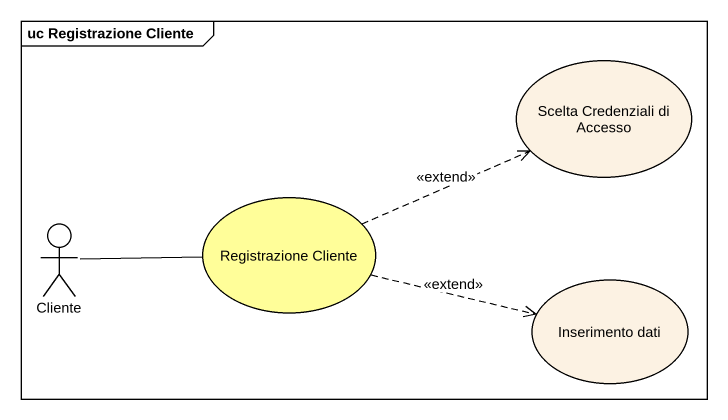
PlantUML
@startuml
mainframe uc Registrazione Cliente
usecase "Scelta Credenziali di Accesso" as Scelta_Credenziali_di
actor Cliente
usecase "Registrazione Cliente" as Registrazione_Cliente #FFFE99
usecase "Inserimento dati" as Inserimento_dati
Cliente -right- Registrazione_Cliente
Registrazione_Cliente .right.> Scelta_Credenziali_di : <<extend>>
Registrazione_Cliente .right.> Inserimento_dati : <<extend>>
@enduml
